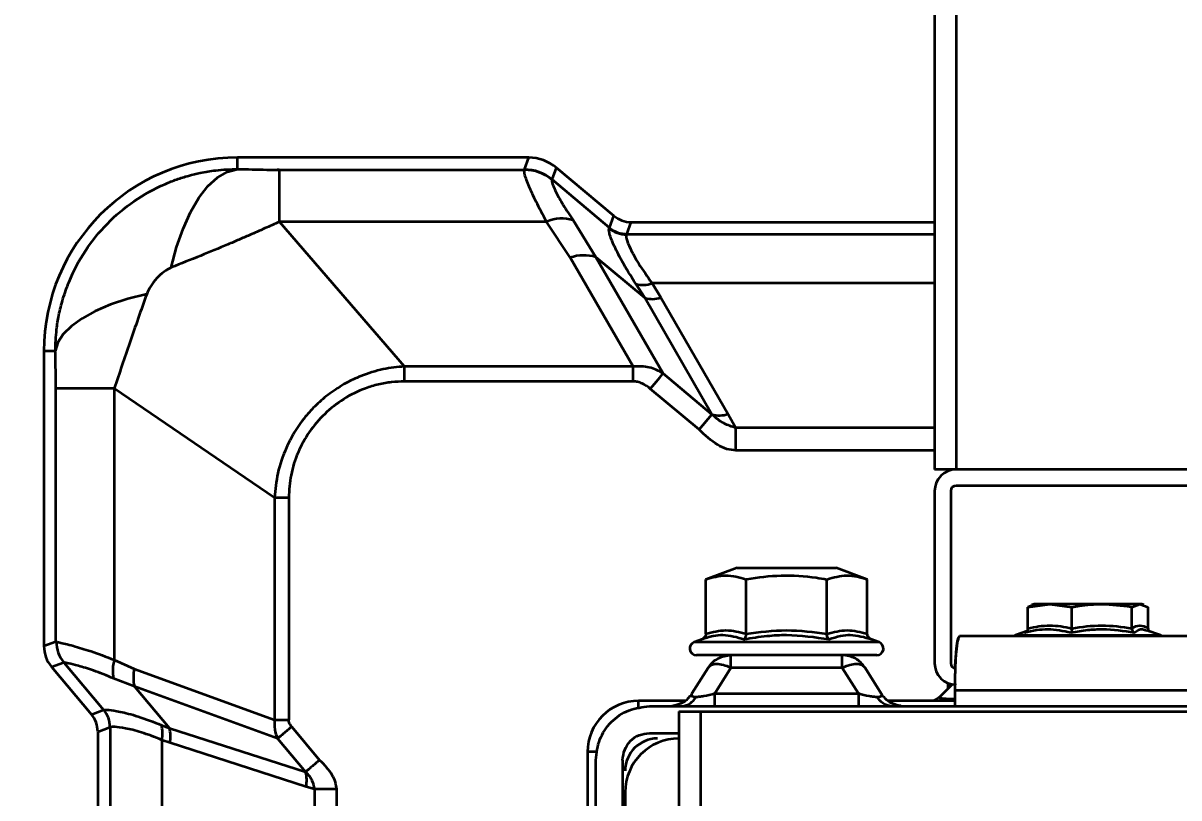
# Model space of a CAD drawing. Header units: millimetres. Extents: x 0 to 420, y 0 to 297.
# Drawn here: x 331.116 to 332.19, y 159.201 to 159.922 of the extents above; entities that cross this region are included whole.
import ezdxf

# ---------------------------------------------------------------- set-up
doc = ezdxf.new("R2010")
doc.units = ezdxf.units.MM
doc.layers.add('尺寸线层', color=150, linetype='Continuous')
doc.styles.add('SLDTEXTSTYLE2', font='TXT', dxfattribs={"width": 0.7})
doc.dimstyles.new('SLDDIMSTYLE0', dxfattribs={"dimtxt": 3.5, "dimasz": 3.302, "dimexe": 0, "dimexo": 0.0625, "dimgap": 0.875, "dimtad": 1, "dimdec": 1, "dimlfac": 100, "dimrnd": 1e-09, "dimzin": 12, "dimdsep": 46, "dimtxsty": 'SLDTEXTSTYLE2', "dimsah": 1, "dimcen": 0.09, "dimadec": 0, "dimazin": 3, "dimtfac": 1, "dimtdec": 3, "dimtofl": 0, "dimtmove": 0, "dimatfit": 3, "dimfxl": 0, "dimfrac": 2, "dimtolj": 1, "dimtzin": 12, "dimarcsym": 0})

# ---------------------------------------------------------------- blocks, each defined once
blk = doc.blocks.new('_D')
at = {"layer": '尺寸线层'}
for p, q in [((291.9431, 202.6412), (364.6876, 202.6412)), ((363.6876, 202.6412), (363.6876, 128.5802)), ((326.1167, 128.5802), (364.6876, 128.5802))]:
    blk.add_line(p, q, dxfattribs=at)
for points in [[(363.6876, 202.6412), (363.1796, 199.3392), (364.1956, 199.3392)], [(363.6876, 128.5802), (364.1956, 131.8822), (363.1796, 131.8822)]]:
    blk.add_solid(points, dxfattribs=at)
at = {"layer": '尺寸线层', "insert": (359.1758, 158.5376), "char_height": 3.5, "attachment_point": 1, "rotation": 90, "style": 'SLDTEXTSTYLE2'}
blk.add_mtext('7406.11', dxfattribs=at)
blk = doc.blocks.new('_D_1')
at = {"layer": '尺寸线层'}
for p, q in [((326.467, 174.1922), (355.2968, 174.1922)), ((354.2968, 174.1922), (354.2968, 152.1922)), ((325.3789, 152.1922), (355.2968, 152.1922))]:
    blk.add_line(p, q, dxfattribs=at)
for points in [[(354.2968, 174.1922), (353.7888, 170.8902), (354.8048, 170.8902)], [(354.2968, 152.1922), (354.8048, 155.4942), (353.7888, 155.4942)]]:
    blk.add_solid(points, dxfattribs=at)
at = {"layer": '尺寸线层', "insert": (349.785, 160.8345), "char_height": 3.5, "attachment_point": 1, "rotation": 90, "style": 'SLDTEXTSTYLE2'}
blk.add_mtext('2200', dxfattribs=at)

msp = doc.modelspace()

# ---------------------------------------------------------------- linework, layer by layer
at = {"color": 7, "linetype": 'Continuous', "lineweight": 35}
for p, q in [((331.9631, 174.1067), (331.9631, 159.5067)), ((331.9831, 174.1067), (331.9831, 159.5067)), ((331.3156, 159.786), (331.3156, 159.7967)), ((331.586, 159.7967), (331.3156, 159.7967)), ((331.3156, 159.786), (331.3156, 159.7967)), ((331.586, 159.7967), (331.3156, 159.7967)), ((331.582, 159.7855), (331.586, 159.7967)), ((331.582, 159.7855), (331.586, 159.7967)), ((331.3545, 159.7853), (331.5819, 159.7853)), ((331.3545, 159.7853), (331.5819, 159.7853)), ((331.582, 159.7855), (331.5819, 159.7853)), ((331.582, 159.7855), (331.5819, 159.7853)), ((331.6077, 159.7762), (331.6117, 159.7873)), ((331.6077, 159.7762), (331.6117, 159.7873)), ((331.6651, 159.7425), (331.6117, 159.7873)), ((331.6651, 159.7425), (331.6117, 159.7873)), ((331.6611, 159.7314), (331.6077, 159.7762)), ((331.6611, 159.7314), (331.6077, 159.7762)), ((331.6611, 159.7314), (331.6651, 159.7425)), ((331.6611, 159.7314), (331.6651, 159.7425)), ((331.4706, 159.6025), (331.3545, 159.737)), ((331.6027, 159.737), (331.3545, 159.737)), ((331.4706, 159.6025), (331.3545, 159.737)), ((331.6027, 159.737), (331.3545, 159.737)), ((331.6246, 159.7037), (331.6027, 159.737)), ((331.6246, 159.7037), (331.6027, 159.737)), ((331.6485, 159.7042), (331.6273, 159.7385)), ((331.6485, 159.7042), (331.6273, 159.7385)), ((331.6608, 159.731), (331.6611, 159.7314)), ((331.6608, 159.731), (331.6611, 159.7314)), ((331.6771, 159.7255), (331.6812, 159.7367)), ((331.6771, 159.7255), (331.6812, 159.7367)), ((331.6812, 159.7367), (331.9631, 159.7367)), ((331.6812, 159.7367), (331.9631, 159.7367)), ((331.6771, 159.7255), (331.6768, 159.7251)), ((331.6771, 159.7255), (331.6768, 159.7251)), ((331.9631, 159.7251), (331.6768, 159.7251)), ((331.9631, 159.7251), (331.6768, 159.7251)), ((331.6831, 159.6025), (331.6246, 159.7037)), ((331.6831, 159.6025), (331.6246, 159.7037)), ((331.7109, 159.596), (331.6485, 159.7042)), ((331.6938, 159.6662), (331.6485, 159.7042)), ((331.7109, 159.596), (331.6485, 159.7042)), ((331.6938, 159.6662), (331.6485, 159.7042)), ((331.6938, 159.6662), (331.6855, 159.6793)), ((331.6938, 159.6662), (331.6855, 159.6793)), ((331.7006, 159.6798), (331.7087, 159.6665)), ((331.7006, 159.6798), (331.7087, 159.6665)), ((331.9631, 159.6798), (331.7006, 159.6798)), ((331.9631, 159.6798), (331.7006, 159.6798)), ((331.7563, 159.558), (331.6938, 159.6662)), ((331.7563, 159.558), (331.6938, 159.6662)), ((331.7087, 159.6665), (331.7712, 159.5583)), ((331.7087, 159.6665), (331.7712, 159.5583)), ((331.1356, 159.6167), (331.1356, 159.3426)), ((331.1462, 159.6167), (331.1356, 159.6167)), ((331.1356, 159.6167), (331.1356, 159.3426)), ((331.1462, 159.6167), (331.1356, 159.6167)), ((331.4706, 159.5886), (331.4706, 159.6025)), ((331.6831, 159.6025), (331.4706, 159.6025)), ((331.4706, 159.5886), (331.4706, 159.6025)), ((331.6831, 159.6025), (331.4706, 159.6025)), ((331.6831, 159.5886), (331.6831, 159.6025)), ((331.6831, 159.5886), (331.6831, 159.6025)), ((331.6831, 159.5886), (331.4706, 159.5886)), ((331.6831, 159.5886), (331.4706, 159.5886)), ((331.7563, 159.558), (331.7109, 159.596)), ((331.7563, 159.558), (331.7109, 159.596)), ((331.201, 159.5821), (331.1467, 159.5821)), ((331.1467, 159.3466), (331.1467, 159.5821)), ((331.201, 159.5821), (331.1467, 159.5821)), ((331.1467, 159.3466), (331.1467, 159.5821)), ((331.3499, 159.4805), (331.201, 159.5821)), ((331.201, 159.5821), (331.201, 159.3297)), ((331.3499, 159.4805), (331.201, 159.5821)), ((331.201, 159.5821), (331.201, 159.3297)), ((331.7444, 159.5438), (331.699, 159.5818)), ((331.7444, 159.5438), (331.699, 159.5818)), ((331.7444, 159.5438), (331.7563, 159.558)), ((331.7444, 159.5438), (331.7563, 159.558)), ((331.7712, 159.5583), (331.7786, 159.5454)), ((331.7712, 159.5583), (331.7786, 159.5454)), ((331.7786, 159.5245), (331.7786, 159.5454)), ((331.7786, 159.5245), (331.7786, 159.5454)), ((331.9631, 159.5454), (331.7786, 159.5454)), ((331.9631, 159.5454), (331.7786, 159.5454)), ((331.9631, 159.5245), (331.7786, 159.5245)), ((331.9631, 159.5245), (331.7786, 159.5245)), ((331.9831, 159.5067), (331.9631, 159.5067)), ((331.9756, 159.5067), (331.9756, 159.5052)), ((331.9756, 159.5052), (331.9756, 159.5067)), ((331.9756, 159.5052), (331.9756, 159.5067)), ((331.9756, 159.5067), (331.9756, 159.5052)), ((332.2431, 159.5067), (331.9831, 159.5067)), ((332.2431, 159.5067), (331.9831, 159.5067)), ((332.2431, 159.4917), (331.9831, 159.4917)), ((331.9631, 159.4867), (331.9631, 159.3267)), ((331.9781, 159.4867), (331.9781, 159.3267)), ((331.3631, 159.4805), (331.3499, 159.4805)), ((331.3499, 159.4805), (331.3499, 159.2741)), ((331.3631, 159.4805), (331.3499, 159.4805)), ((331.3499, 159.4805), (331.3499, 159.2741)), ((331.3631, 159.4805), (331.3631, 159.2741)), ((331.3631, 159.4805), (331.3631, 159.2741)), ((331.7796, 159.4152), (331.7505, 159.4046)), ((331.7796, 159.4152), (331.8716, 159.4152)), ((331.9006, 159.4046), (331.8716, 159.4152)), ((331.7505, 159.3539), (331.7505, 159.4046)), ((331.7881, 159.3539), (331.7881, 159.4046)), ((331.8631, 159.3539), (331.8631, 159.4046)), ((331.9006, 159.3539), (331.9006, 159.4046)), ((332.0498, 159.3789), (332.0702, 159.3817)), ((332.0538, 159.3804), (332.0498, 159.3789)), ((332.0498, 159.3591), (332.0498, 159.3789)), ((332.0556, 159.3817), (332.0536, 159.381)), ((332.0702, 159.3817), (332.0556, 159.3817)), ((332.0702, 159.3817), (332.0906, 159.3789)), ((332.1185, 159.3817), (332.0702, 159.3817)), ((332.0906, 159.3591), (332.0906, 159.3789)), ((332.1539, 159.3817), (332.1185, 159.3817)), ((332.1464, 159.3789), (332.1539, 159.3817)), ((332.1464, 159.3591), (332.1464, 159.3789)), ((332.1539, 159.3817), (332.1614, 159.3789)), ((332.1556, 159.3817), (332.1539, 159.3817)), ((332.1576, 159.381), (332.1556, 159.3817)), ((332.1614, 159.3591), (332.1614, 159.3789)), ((332.0488, 159.3565), (332.0383, 159.3527)), ((332.0383, 159.3527), (332.1729, 159.3527)), ((332.1729, 159.3527), (332.1604, 159.3572)), ((331.1467, 159.3466), (331.1356, 159.3426)), ((331.1467, 159.3466), (331.1356, 159.3426)), ((331.1467, 159.3466), (331.1471, 159.3466)), ((331.1467, 159.3466), (331.1471, 159.3466)), ((331.7465, 159.3487), (331.7397, 159.3462)), ((331.9115, 159.3462), (331.7397, 159.3462)), ((331.9115, 159.3462), (331.9047, 159.3487)), ((332.2402, 159.3517), (331.9864, 159.3517)), ((331.7739, 159.3342), (331.7418, 159.3342)), ((331.7739, 159.3224), (331.7739, 159.3342)), ((331.8773, 159.3342), (331.7739, 159.3342)), ((331.8773, 159.3224), (331.8773, 159.3342)), ((331.9094, 159.3342), (331.878, 159.3342)), ((331.1426, 159.3233), (331.1537, 159.3274)), ((331.1426, 159.3233), (331.1537, 159.3274)), ((331.1426, 159.3233), (331.1797, 159.2791)), ((331.1426, 159.3233), (331.1797, 159.2791)), ((331.1541, 159.3274), (331.1911, 159.2832)), ((331.1541, 159.3274), (331.1911, 159.2832)), ((331.201, 159.3297), (331.2196, 159.3215)), ((331.201, 159.3297), (331.2196, 159.3215)), ((331.2196, 159.3215), (331.3499, 159.2741)), ((331.2196, 159.3215), (331.3499, 159.2741)), ((331.7377, 159.2984), (331.7527, 159.3224)), ((331.7589, 159.2984), (331.7739, 159.3224)), ((331.8773, 159.3224), (331.7739, 159.3224)), ((331.8923, 159.2984), (331.8773, 159.3224)), ((331.9135, 159.2984), (331.8985, 159.3224)), ((331.2197, 159.305), (331.2002, 159.3124)), ((331.2197, 159.305), (331.2002, 159.3124)), ((331.3527, 159.2566), (331.2197, 159.305)), ((331.2197, 159.305), (331.2522, 159.2663)), ((331.3527, 159.2566), (331.2197, 159.305)), ((331.2197, 159.305), (331.2522, 159.2663)), ((331.7377, 159.2979), (331.7377, 159.2984)), ((331.7589, 159.2984), (331.8923, 159.2984)), ((331.9795, 159.307), (331.9679, 159.2953)), ((331.9756, 159.3081), (331.9756, 159.3031)), ((331.9756, 159.3031), (331.9756, 159.3081)), ((331.9756, 159.3031), (331.9756, 159.3081)), ((331.9756, 159.3081), (331.9756, 159.3031)), ((331.9818, 159.3017), (331.9818, 159.2867)), ((331.9818, 159.3017), (332.2448, 159.3017)), ((331.7311, 159.2917), (331.6881, 159.2917)), ((331.6881, 159.2847), (331.6881, 159.2917)), ((331.7256, 159.2882), (331.7194, 159.2869)), ((331.7273, 159.2892), (331.7225, 159.2874)), ((331.7373, 159.2977), (331.7359, 159.2959)), ((331.9818, 159.2917), (331.9201, 159.2917)), ((331.9287, 159.2874), (331.9239, 159.2892)), ((331.9318, 159.2869), (331.9256, 159.2882)), ((331.1797, 159.2791), (331.1911, 159.2832)), ((331.1797, 159.2791), (331.1911, 159.2832)), ((331.6983, 159.2867), (332.2683, 159.2867)), ((331.7256, 159.2817), (331.7256, 159.1817)), ((331.7256, 159.2817), (331.7456, 159.2817)), ((331.7456, 159.2817), (332.2056, 159.2817)), ((331.7456, 159.2817), (331.7456, 159.1817)), ((331.9277, 159.2873), (331.9347, 159.2867)), ((331.9318, 159.2871), (331.9295, 159.2874)), ((331.1856, 159.263), (331.197, 159.2672)), ((331.1856, 159.263), (331.197, 159.2672)), ((331.1971, 159.2672), (331.197, 159.2672)), ((331.1971, 159.2672), (331.197, 159.2672)), ((331.1971, 159.2672), (331.1971, 158.8462)), ((331.1971, 159.2672), (331.1971, 158.8462)), ((331.2449, 159.2692), (331.2522, 159.2663)), ((331.2449, 159.2692), (331.2522, 159.2663)), ((331.2522, 159.2663), (331.3787, 159.2257)), ((331.2522, 159.2663), (331.3787, 159.2257)), ((331.3499, 159.2741), (331.3631, 159.2741)), ((331.3499, 159.2741), (331.3631, 159.2741)), ((331.3658, 159.2676), (331.3918, 159.2367)), ((331.3658, 159.2676), (331.3918, 159.2367)), ((331.1856, 159.263), (331.1856, 158.8504)), ((331.1856, 159.263), (331.1856, 158.8504)), ((331.3527, 159.2566), (331.3787, 159.2257)), ((331.3527, 159.2566), (331.3787, 159.2257)), ((331.6983, 159.2617), (331.7256, 159.2617)), ((331.2452, 159.2553), (331.2452, 158.8581)), ((331.2528, 159.2526), (331.2452, 159.2553)), ((331.2452, 159.2553), (331.2452, 158.8581)), ((331.2528, 159.2526), (331.2452, 159.2553)), ((331.3793, 159.2119), (331.2528, 159.2526)), ((331.3793, 159.2119), (331.2528, 159.2526)), ((331.6406, 159.2442), (331.6406, 159.1881)), ((331.6498, 159.2442), (331.6406, 159.2442)), ((331.6483, 158.8767), (331.6483, 159.2367)), ((331.6733, 159.2367), (331.6733, 158.8767)), ((331.387, 159.2095), (331.3793, 159.2119)), ((331.387, 159.2095), (331.3793, 159.2119)), ((331.4073, 159.2095), (331.387, 159.2095)), ((331.387, 159.2095), (331.387, 158.9039)), ((331.4073, 159.2095), (331.387, 159.2095)), ((331.387, 159.2095), (331.387, 158.9039)), ((331.4073, 159.2095), (331.4073, 158.9039)), ((331.4073, 159.2095), (331.4073, 158.9039)), ((331.6756, 159.2067), (331.6756, 158.9067))]:
    msp.add_line(p, q, dxfattribs=at)
at = {"color": 7, "linetype": 'Continuous', "lineweight": 35, "flags": 128}
for points in [[(331.2539, 159.6944), (331.2589, 159.7133), (331.2649, 159.7306), (331.2719, 159.746), (331.2796, 159.7592), (331.288, 159.77), (331.2969, 159.7782), (331.3062, 159.7835), (331.3156, 159.786)], [(331.2539, 159.6944), (331.2589, 159.7133), (331.2649, 159.7306), (331.2719, 159.746), (331.2796, 159.7592), (331.288, 159.77), (331.2969, 159.7782), (331.3062, 159.7835), (331.3156, 159.786)], [(331.2311, 159.6698), (331.2135, 159.6653), (331.1974, 159.66), (331.1832, 159.6539), (331.171, 159.6472), (331.1611, 159.6401), (331.1535, 159.6325), (331.1486, 159.6247), (331.1462, 159.6167)], [(331.2311, 159.6698), (331.2135, 159.6653), (331.1974, 159.66), (331.1832, 159.6539), (331.171, 159.6472), (331.1611, 159.6401), (331.1535, 159.6325), (331.1486, 159.6247), (331.1462, 159.6167)], [(331.699, 159.5818), (331.7009, 159.5841), (331.7028, 159.5863), (331.7046, 159.5884), (331.7062, 159.5904), (331.7077, 159.5922), (331.709, 159.5937), (331.7101, 159.595), (331.7109, 159.596)], [(331.699, 159.5818), (331.7009, 159.5841), (331.7028, 159.5863), (331.7046, 159.5884), (331.7062, 159.5904), (331.7077, 159.5922), (331.709, 159.5937), (331.7101, 159.595), (331.7109, 159.596)], [(332.0383, 159.3527), (332.0366, 159.3517), (332.0366, 159.3517)], [(332.1746, 159.3517), (332.1746, 159.3517), (332.1729, 159.3527)]]:
    msp.add_lwpolyline(points, dxfattribs=at)
at = {"color": 7, "linetype": 'Continuous', "lineweight": 35}
for centre, radius, start, end in [((331.3156, 159.6167), 0.18, 90, 180), ((331.3156, 159.6167), 0.18, 90, 180), ((331.5818, 159.7452), 0.0401, 50.0076, 89.8731), ((331.5818, 159.7452), 0.0401, 50.0076, 89.8731), ((331.5819, 159.7455), 0.0401, 50.0586, 89.9414), ((331.5819, 159.7455), 0.0401, 50.0586, 89.9414), ((331.617, 159.7046), 0.0354, 73.0377, 113.8627), ((331.617, 159.7046), 0.0354, 73.0377, 113.8627), ((331.6769, 159.7501), 0.025, 229.9679, 269.8339), ((331.6769, 159.7501), 0.025, 229.9679, 269.8339), ((331.6771, 159.7506), 0.025, 230.0586, 269.9414), ((331.6771, 159.7506), 0.025, 230.0586, 269.9414), ((331.6374, 159.6657), 0.0401, 73.9657, 108.5164), ((331.6374, 159.6657), 0.0401, 73.9657, 108.5164), ((331.6923, 159.7023), 0.024, 253.7993, 290.3661), ((331.6923, 159.7023), 0.024, 253.7993, 290.3661), ((331.7007, 159.6903), 0.0251, 253.9657, 288.5164), ((331.7007, 159.6903), 0.0251, 253.9657, 288.5164), ((331.7632, 159.5821), 0.0251, 253.9657, 288.5164), ((331.7632, 159.5821), 0.0251, 253.9657, 288.5164), ((331.9831, 159.4867), 0.02, 90, 180), ((331.9831, 159.4867), 0.005, 90, 180), ((331.1771, 159.3466), 0.03, 179.859, 219.7499), ((331.1771, 159.3466), 0.03, 179.859, 219.7499), ((331.7418, 159.3404), 0.00619, 110, 270), ((331.9094, 159.3404), 0.00619, 270, 70), ((331.2325, 159.3196), 0.033, 162.1572, 192.5019), ((331.2325, 159.3196), 0.033, 162.1572, 192.5019), ((331.255, 159.3136), 0.0363, 167.3368, 193.5701), ((331.255, 159.3136), 0.0363, 167.3368, 193.5701), ((331.9831, 159.3267), 0.02, 180, 270), ((331.9831, 159.3267), 0.005, 180, 270), ((331.6881, 159.2442), 0.0475, 90, 180), ((331.172, 159.2672), 0.025, 0.0933, 39.9643), ((331.172, 159.2672), 0.025, 0.0933, 39.9643), ((331.2167, 159.2617), 0.0292, 347.3355, 15.0062), ((331.2167, 159.2617), 0.0292, 347.3355, 15.0062), ((331.2231, 159.2583), 0.0302, 349.2034, 15.5503), ((331.2231, 159.2583), 0.0302, 349.2034, 15.5503), ((331.7056, 159.2267), 0.03, 90, 180), ((331.7256, 159.2067), 0.05, 90, 180), ((331.7056, 159.2267), 0.03, 90, 180), ((331.3496, 159.2176), 0.0302, 349.2033, 15.5504), ((331.3496, 159.2176), 0.0302, 349.2033, 15.5504)]:
    msp.add_arc(centre, radius, start, end, dxfattribs=at)
for centre, major_axis, start_param, end_param in [((331.586, 159.7566), (0.0137, 0.0376), 5.934618, 6.631752), ((331.586, 159.7566), (0.0137, 0.0376), 5.934618, 6.631752), ((331.6812, 159.7617), (0.0086, 0.0235), 2.793026, 3.49016), ((331.6812, 159.7617), (0.0086, 0.0235), 2.793026, 3.49016), ((331.1656, 159.3426), (0.0282, 0.0103), 2.793026, 3.49016), ((331.1656, 159.3426), (0.0282, 0.0103), 2.793026, 3.49016), ((331.1606, 159.263), (0.0235, 0.0086), 5.934618, 6.631752), ((331.1606, 159.263), (0.0235, 0.0086), 5.934618, 6.631752)]:
    msp.add_ellipse(centre, major_axis=major_axis, ratio=0.998448, start_param=start_param, end_param=end_param, dxfattribs=at)
for points, knots in [([(331.1462, 159.6167), (331.1465, 159.6235), (331.1468, 159.6347), (331.1495, 159.6509), (331.1532, 159.6657), (331.1604, 159.6863), (331.1733, 159.7106), (331.1939, 159.736), (331.2189, 159.7571), (331.2415, 159.7696), (331.2589, 159.7765), (331.2699, 159.7799), (331.2819, 159.7828), (331.2971, 159.7854), (331.3088, 159.7858), (331.3156, 159.786)], [0, 0, 0, 0, 0.076443, 0.126237, 0.185346, 0.248673, 0.371897, 0.493418, 0.615548, 0.739261, 0.783292, 0.826338, 0.868398, 0.923222, 1, 1, 1, 1]), ([(331.1462, 159.6167), (331.1465, 159.6235), (331.1468, 159.6347), (331.1495, 159.6509), (331.1532, 159.6657), (331.1604, 159.6863), (331.1733, 159.7106), (331.1939, 159.736), (331.2189, 159.7571), (331.2415, 159.7696), (331.2589, 159.7765), (331.2699, 159.7799), (331.2819, 159.7828), (331.2971, 159.7854), (331.3088, 159.7858), (331.3156, 159.786)], [0, 0, 0, 0, 0.076443, 0.126237, 0.185346, 0.248673, 0.371897, 0.493418, 0.615548, 0.739261, 0.783292, 0.826338, 0.868398, 0.923222, 1, 1, 1, 1]), ([(331.3156, 159.786), (331.3245, 159.7858), (331.3357, 159.7855), (331.3485, 159.7853), (331.3524, 159.7853), (331.3539, 159.7853), (331.3545, 159.7853)], [0, 0, 0, 0, 0.712288, 0.891315, 0.960245, 1, 1, 1, 1]), ([(331.3156, 159.786), (331.3245, 159.7858), (331.3357, 159.7855), (331.3485, 159.7853), (331.3524, 159.7853), (331.3539, 159.7853), (331.3545, 159.7853)], [0, 0, 0, 0, 0.712288, 0.891315, 0.960245, 1, 1, 1, 1]), ([(331.3545, 159.7851), (331.3544, 159.7851), (331.3542, 159.7852), (331.3535, 159.7852), (331.3528, 159.7853), (331.3523, 159.7853)], [0, 0, 0, 0, 0.207126, 0.438229, 1, 1, 1, 1]), ([(331.3545, 159.7851), (331.3544, 159.7851), (331.3542, 159.7852), (331.3535, 159.7852), (331.3528, 159.7853), (331.3523, 159.7853)], [0, 0, 0, 0, 0.207126, 0.438229, 1, 1, 1, 1]), ([(331.3545, 159.737), (331.3545, 159.7437), (331.3545, 159.7573), (331.3545, 159.772), (331.3545, 159.7822), (331.3545, 159.7843), (331.3545, 159.7853)], [0, 0, 0, 0, 0.247804, 0.5, 0.752196, 1, 1, 1, 1]), ([(331.3545, 159.737), (331.3545, 159.7437), (331.3545, 159.7573), (331.3545, 159.772), (331.3545, 159.7822), (331.3545, 159.7843), (331.3545, 159.7853)], [0, 0, 0, 0, 0.247804, 0.5, 0.752196, 1, 1, 1, 1]), ([(331.6027, 159.737), (331.5993, 159.7434), (331.5925, 159.756), (331.5859, 159.7708), (331.5818, 159.7818), (331.5819, 159.7841), (331.5819, 159.7853)], [0, 0, 0, 0, 0.245129, 0.480308, 0.739086, 1, 1, 1, 1]), ([(331.6027, 159.737), (331.5993, 159.7434), (331.5925, 159.756), (331.5859, 159.7708), (331.5818, 159.7818), (331.5819, 159.7841), (331.5819, 159.7853)], [0, 0, 0, 0, 0.245129, 0.480308, 0.739086, 1, 1, 1, 1]), ([(331.6075, 159.7759), (331.6075, 159.775), (331.6074, 159.7731), (331.6112, 159.7645), (331.6175, 159.7531), (331.624, 159.7434), (331.6273, 159.7385)], [0, 0, 0, 0, 0.267138, 0.52122, 0.755952, 1, 1, 1, 1]), ([(331.6075, 159.7759), (331.6075, 159.775), (331.6074, 159.7731), (331.6112, 159.7645), (331.6175, 159.7531), (331.624, 159.7434), (331.6273, 159.7385)], [0, 0, 0, 0, 0.267138, 0.52122, 0.755952, 1, 1, 1, 1]), ([(331.3545, 159.737), (331.35, 159.735), (331.3409, 159.7309), (331.3282, 159.7253), (331.3167, 159.7203), (331.3016, 159.7138), (331.2804, 159.7051), (331.263, 159.6981), (331.2539, 159.6944)], [0, 0, 0, 0, 0.140816, 0.284488, 0.382285, 0.482496, 0.729213, 1, 1, 1, 1]), ([(331.3545, 159.737), (331.35, 159.735), (331.3409, 159.7309), (331.3282, 159.7253), (331.3167, 159.7203), (331.3016, 159.7138), (331.2804, 159.7051), (331.263, 159.6981), (331.2539, 159.6944)], [0, 0, 0, 0, 0.140816, 0.284488, 0.382285, 0.482496, 0.729213, 1, 1, 1, 1]), ([(331.6855, 159.6793), (331.681, 159.6865), (331.6722, 159.7005), (331.6643, 159.7167), (331.6602, 159.7277), (331.6606, 159.7299), (331.6608, 159.731)], [0, 0, 0, 0, 0.264309, 0.514931, 0.766931, 1, 1, 1, 1]), ([(331.6855, 159.6793), (331.681, 159.6865), (331.6722, 159.7005), (331.6643, 159.7167), (331.6602, 159.7277), (331.6606, 159.7299), (331.6608, 159.731)], [0, 0, 0, 0, 0.264309, 0.514931, 0.766931, 1, 1, 1, 1]), ([(331.6768, 159.7251), (331.6766, 159.7241), (331.6761, 159.7221), (331.68, 159.7125), (331.6876, 159.6983), (331.6962, 159.6861), (331.7006, 159.6798)], [0, 0, 0, 0, 0.2402102, 0.4858048, 0.7367124, 1, 1, 1, 1]), ([(331.6768, 159.7251), (331.6766, 159.7241), (331.6761, 159.7221), (331.68, 159.7125), (331.6876, 159.6983), (331.6962, 159.6861), (331.7006, 159.6798)], [0, 0, 0, 0, 0.24021, 0.485805, 0.736712, 1, 1, 1, 1]), ([(331.2539, 159.6944), (331.2516, 159.6932), (331.2467, 159.6906), (331.2403, 159.6846), (331.2346, 159.6776), (331.2323, 159.6723), (331.2311, 159.6698)], [0, 0, 0, 0, 0.228464, 0.490672, 0.757738, 1, 1, 1, 1]), ([(331.2539, 159.6944), (331.2516, 159.6932), (331.2467, 159.6906), (331.2403, 159.6846), (331.2346, 159.6776), (331.2323, 159.6723), (331.2311, 159.6698)], [0, 0, 0, 0, 0.2284645, 0.4906723, 0.7577382, 1, 1, 1, 1]), ([(331.2311, 159.6698), (331.2258, 159.6548), (331.2155, 159.6255), (331.2057, 159.5963), (331.201, 159.5821)], [0, 0, 0, 0, 0.513929, 1, 1, 1, 1]), ([(331.2311, 159.6698), (331.2258, 159.6548), (331.2155, 159.6255), (331.2057, 159.5963), (331.201, 159.5821)], [0, 0, 0, 0, 0.513929, 1, 1, 1, 1]), ([(331.1467, 159.5821), (331.1467, 159.5848), (331.1467, 159.5915), (331.1465, 159.6031), (331.1463, 159.6118), (331.1462, 159.6167)], [0, 0, 0, 0, 0.226599, 0.561025, 1, 1, 1, 1]), ([(331.1467, 159.5821), (331.1467, 159.5848), (331.1467, 159.5915), (331.1465, 159.6031), (331.1463, 159.6118), (331.1462, 159.6167)], [0, 0, 0, 0, 0.226599, 0.561025, 1, 1, 1, 1]), ([(331.4706, 159.6025), (331.464, 159.6019), (331.4501, 159.6005), (331.4319, 159.5947), (331.4153, 159.587), (331.4013, 159.5779), (331.3887, 159.5672), (331.3775, 159.5551), (331.3682, 159.5418), (331.3592, 159.5244), (331.3522, 159.5041), (331.3507, 159.4882), (331.3499, 159.4805)], [0, 0, 0, 0, 0.105818, 0.221247, 0.303726, 0.397637, 0.486458, 0.56599, 0.660847, 0.744444, 0.877991, 1, 1, 1, 1]), ([(331.4706, 159.6025), (331.464, 159.6019), (331.4501, 159.6005), (331.4319, 159.5947), (331.4153, 159.587), (331.4013, 159.5779), (331.3887, 159.5672), (331.3775, 159.5551), (331.3682, 159.5418), (331.3592, 159.5244), (331.3522, 159.5041), (331.3507, 159.4882), (331.3499, 159.4805)], [0, 0, 0, 0, 0.105818, 0.221247, 0.303726, 0.397637, 0.486458, 0.56599, 0.660847, 0.744444, 0.877991, 1, 1, 1, 1]), ([(331.7109, 159.596), (331.7067, 159.5983), (331.6982, 159.6029), (331.6882, 159.6026), (331.6831, 159.6025)], [0, 0, 0, 0, 0.492397, 1, 1, 1, 1]), ([(331.7109, 159.596), (331.7067, 159.5983), (331.6982, 159.6029), (331.6882, 159.6026), (331.6831, 159.6025)], [0, 0, 0, 0, 0.492397, 1, 1, 1, 1]), ([(331.4706, 159.5886), (331.4666, 159.5884), (331.4585, 159.5882), (331.4463, 159.586), (331.4312, 159.5814), (331.4137, 159.5729), (331.3961, 159.5589), (331.3816, 159.542), (331.3711, 159.5227), (331.3644, 159.502), (331.3635, 159.4876), (331.3631, 159.4805)], [0, 0, 0, 0, 0.070722, 0.143758, 0.21913, 0.352151, 0.485358, 0.616819, 0.745052, 0.874872, 1, 1, 1, 1]), ([(331.4706, 159.5886), (331.4666, 159.5884), (331.4585, 159.5882), (331.4463, 159.586), (331.4312, 159.5814), (331.4137, 159.5729), (331.3961, 159.5589), (331.3816, 159.542), (331.3711, 159.5227), (331.3644, 159.502), (331.3635, 159.4876), (331.3631, 159.4805)], [0, 0, 0, 0, 0.070722, 0.143758, 0.21913, 0.352151, 0.485358, 0.616819, 0.745052, 0.874872, 1, 1, 1, 1]), ([(331.699, 159.5818), (331.6966, 159.5836), (331.6929, 159.5863), (331.6873, 159.5883), (331.6844, 159.5885), (331.6831, 159.5886)], [0, 0, 0, 0, 0.51551, 0.767405, 1, 1, 1, 1]), ([(331.699, 159.5818), (331.6966, 159.5836), (331.6929, 159.5863), (331.6873, 159.5883), (331.6844, 159.5885), (331.6831, 159.5886)], [0, 0, 0, 0, 0.51551, 0.767405, 1, 1, 1, 1]), ([(331.7786, 159.5454), (331.7747, 159.5466), (331.7664, 159.5492), (331.7598, 159.5549), (331.7563, 159.558)], [0, 0, 0, 0, 0.462726, 1, 1, 1, 1]), ([(331.7786, 159.5454), (331.7747, 159.5466), (331.7664, 159.5492), (331.7598, 159.5549), (331.7563, 159.558)], [0, 0, 0, 0, 0.462726, 1, 1, 1, 1]), ([(331.7786, 159.5245), (331.7757, 159.5248), (331.7698, 159.5253), (331.7575, 159.5313), (331.7498, 159.5386), (331.7444, 159.5438)], [0, 0, 0, 0, 0.211639, 0.442849, 1, 1, 1, 1]), ([(331.7786, 159.5245), (331.7757, 159.5248), (331.7698, 159.5253), (331.7575, 159.5313), (331.7498, 159.5386), (331.7444, 159.5438)], [0, 0, 0, 0, 0.211639, 0.442849, 1, 1, 1, 1]), ([(331.7505, 159.4046), (331.7567, 159.4064), (331.7692, 159.4101), (331.7817, 159.4065), (331.7881, 159.4046)], [0, 0, 0, 0, 0.491212, 1, 1, 1, 1]), ([(331.7881, 159.4046), (331.7883, 159.4047), (331.799, 159.4066), (331.8207, 159.4092), (331.8458, 159.4076), (331.8598, 159.4052), (331.8631, 159.4046)], [0, 0, 0, 0, 0.009604, 0.432631, 0.866873, 1, 1, 1, 1]), ([(331.8631, 159.4046), (331.8693, 159.4064), (331.8818, 159.4101), (331.8943, 159.4065), (331.9006, 159.4046)], [0, 0, 0, 0, 0.4912125, 1, 1, 1, 1]), ([(332.0906, 159.3789), (332.0929, 159.3793), (332.1021, 159.381), (332.1115, 159.3814), (332.1185, 159.3817)], [0, 0, 0, 0, 0.253067, 1, 1, 1, 1]), ([(332.1185, 159.3817), (332.1276, 159.3812), (332.1369, 159.3806), (332.1461, 159.3789), (332.1464, 159.3789)], [0, 0, 0, 0, 0.9730048, 1, 1, 1, 1]), ([(331.7505, 159.3539), (331.7505, 159.3533), (331.7503, 159.3522), (331.7495, 159.3507), (331.7482, 159.3495), (331.7471, 159.3489), (331.7465, 159.3487), (331.7465, 159.3487)], [0, 0, 0, 0, 0.23614, 0.471311, 0.732321, 0.993287, 1, 1, 1, 1]), ([(331.786, 159.3487), (331.7795, 159.3506), (331.7701, 159.3534), (331.7567, 159.352), (331.7501, 159.3498), (331.7465, 159.3487)], [0, 0, 0, 0, 0.499729, 0.72853, 1, 1, 1, 1]), ([(331.786, 159.3487), (331.786, 159.3487), (331.7863, 159.3489), (331.7869, 159.3495), (331.7875, 159.3507), (331.788, 159.3522), (331.788, 159.3533), (331.7881, 159.3539)], [0, 0, 0, 0, 0.006713, 0.267679, 0.528689, 0.76386, 1, 1, 1, 1]), ([(331.8651, 159.3487), (331.852, 159.3506), (331.8328, 159.3534), (331.8062, 159.352), (331.7931, 159.3498), (331.786, 159.3487)], [0, 0, 0, 0, 0.500435, 0.728855, 1, 1, 1, 1]), ([(331.7881, 159.3539), (331.8005, 159.3556), (331.8256, 159.359), (331.8506, 159.3556), (331.8631, 159.3539)], [0, 0, 0, 0, 0.499238, 1, 1, 1, 1]), ([(331.8651, 159.3487), (331.8651, 159.3487), (331.8648, 159.3489), (331.8643, 159.3495), (331.8636, 159.3507), (331.8632, 159.3522), (331.8631, 159.3533), (331.8631, 159.3539)], [0, 0, 0, 0, 0.006713, 0.267679, 0.528689, 0.76386, 1, 1, 1, 1]), ([(331.9047, 159.3487), (331.898, 159.3506), (331.8883, 159.3534), (331.8751, 159.352), (331.8686, 159.3498), (331.8651, 159.3487)], [0, 0, 0, 0, 0.499729, 0.72853, 1, 1, 1, 1]), ([(331.9047, 159.3487), (331.9047, 159.3487), (331.9041, 159.3489), (331.903, 159.3495), (331.9017, 159.3507), (331.9008, 159.3522), (331.9007, 159.3533), (331.9006, 159.3539)], [0, 0, 0, 0, 0.006713, 0.267679, 0.528689, 0.76386, 1, 1, 1, 1]), ([(332.0467, 159.355), (332.0467, 159.355), (332.0471, 159.3552), (332.048, 159.3556), (332.049, 159.3566), (332.0497, 159.3578), (332.0498, 159.3587), (332.0498, 159.3591)], [0, 0, 0, 0, 0.0075035, 0.2677784, 0.5287495, 0.7638903, 1, 1, 1, 1]), ([(332.0897, 159.355), (332.0826, 159.3564), (332.0722, 159.3586), (332.0576, 159.3575), (332.0504, 159.3558), (332.0467, 159.355)], [0, 0, 0, 0, 0.499729, 0.737053, 1, 1, 1, 1]), ([(332.0906, 159.3591), (332.0906, 159.3587), (332.0905, 159.3578), (332.0904, 159.3566), (332.0901, 159.3556), (332.0899, 159.3552), (332.0897, 159.355), (332.0897, 159.355)], [0, 0, 0, 0, 0.23611, 0.471251, 0.732222, 0.992497, 1, 1, 1, 1]), ([(332.1487, 159.355), (332.1389, 159.3564), (332.1244, 159.3586), (332.1046, 159.3575), (332.0949, 159.3558), (332.0897, 159.355)], [0, 0, 0, 0, 0.499032, 0.736748, 1, 1, 1, 1]), ([(332.0906, 159.3591), (332.0999, 159.3605), (332.1185, 159.3631), (332.1371, 159.3605), (332.1464, 159.3591)], [0, 0, 0, 0, 0.500756, 1, 1, 1, 1]), ([(332.1464, 159.3591), (332.1464, 159.3587), (332.1465, 159.3578), (332.147, 159.3566), (332.1477, 159.3556), (332.1483, 159.3552), (332.1487, 159.355), (332.1487, 159.355)], [0, 0, 0, 0, 0.23611, 0.471251, 0.732222, 0.992497, 1, 1, 1, 1]), ([(332.1602, 159.3566), (332.1589, 159.3572), (332.1564, 159.3585), (332.1525, 159.3574), (332.15, 159.3558), (332.1487, 159.355)], [0, 0, 0, 0, 0.317237, 0.641134, 1, 1, 1, 1]), ([(332.1614, 159.3591), (332.1614, 159.3587), (332.1615, 159.3578), (332.162, 159.3569), (332.1623, 159.3566), (332.1624, 159.3565)], [0, 0, 0, 0, 0.451174, 0.900497, 1, 1, 1, 1]), ([(331.1471, 159.3466), (331.148, 159.3465), (331.1497, 159.3461), (331.1552, 159.3448), (331.1623, 159.343), (331.1704, 159.3406), (331.1824, 159.337), (331.1935, 159.3326), (331.201, 159.3297)], [0, 0, 0, 0, 0.166395, 0.326802, 0.479925, 0.610174, 0.735331, 1, 1, 1, 1]), ([(331.1471, 159.3466), (331.148, 159.3465), (331.1497, 159.3461), (331.1552, 159.3448), (331.1623, 159.343), (331.1704, 159.3406), (331.1824, 159.337), (331.1935, 159.3326), (331.201, 159.3297)], [0, 0, 0, 0, 0.1663954, 0.3268016, 0.4799251, 0.6101743, 0.735331, 1, 1, 1, 1]), ([(331.9864, 159.3517), (331.986, 159.3514), (331.9854, 159.3509), (331.9842, 159.3465), (331.9833, 159.3393), (331.9825, 159.3294), (331.982, 159.3178), (331.9819, 159.3081), (331.9818, 159.3017)], [0, 0, 0, 0, 0.157309, 0.270586, 0.50035, 0.630794, 0.757716, 1, 1, 1, 1]), ([(331.9822, 159.3219), (331.9823, 159.3243), (331.9826, 159.3299), (331.9833, 159.3393), (331.9842, 159.3465), (331.9854, 159.3509), (331.986, 159.3514), (331.9864, 159.3517)], [0, 0, 0, 0, 0.142804, 0.32007, 0.632298, 0.78622, 1, 1, 1, 1]), ([(331.2002, 159.3124), (331.197, 159.3139), (331.1904, 159.3167), (331.1817, 159.3199), (331.174, 159.3224), (331.1657, 159.3247), (331.1577, 159.3267), (331.1553, 159.3271), (331.1541, 159.3274)], [0, 0, 0, 0, 0.1289949, 0.2604651, 0.3866644, 0.5150401, 0.7527723, 1, 1, 1, 1]), ([(331.2002, 159.3124), (331.197, 159.3139), (331.1904, 159.3167), (331.1817, 159.3199), (331.174, 159.3224), (331.1657, 159.3247), (331.1577, 159.3267), (331.1553, 159.3271), (331.1541, 159.3274)], [0, 0, 0, 0, 0.128995, 0.260465, 0.386664, 0.51504, 0.752772, 1, 1, 1, 1]), ([(331.7589, 159.2984), (331.7555, 159.2975), (331.7507, 159.2962), (331.7447, 159.2953), (331.7425, 159.2952), (331.7415, 159.2951)], [0, 0, 0, 0, 0.551614, 0.784825, 1, 1, 1, 1]), ([(331.9097, 159.2951), (331.9087, 159.2952), (331.9065, 159.2953), (331.9005, 159.2962), (331.8957, 159.2975), (331.8923, 159.2984)], [0, 0, 0, 0, 0.215184, 0.448387, 1, 1, 1, 1]), ([(331.9135, 159.2984), (331.9139, 159.2975), (331.9144, 159.2962), (331.9124, 159.2953), (331.9106, 159.2952), (331.9097, 159.2951)], [0, 0, 0, 0, 0.5516135, 0.7848249, 1, 1, 1, 1]), ([(331.928, 159.2877), (331.9262, 159.2883), (331.9223, 159.2896), (331.9173, 159.2933), (331.9148, 159.2967), (331.9135, 159.2984)], [0, 0, 0, 0, 0.315477, 0.657739, 1, 1, 1, 1]), ([(331.7357, 159.2961), (331.7351, 159.2952), (331.7331, 159.2927), (331.7301, 159.2904), (331.7277, 159.2895), (331.7273, 159.2893)], [0, 0, 0, 0, 0.294463, 0.87052, 1, 1, 1, 1]), ([(331.7282, 159.2867), (331.7311, 159.2872), (331.7361, 159.2881), (331.7399, 159.293), (331.7415, 159.2951)], [0, 0, 0, 0, 0.559996, 1, 1, 1, 1]), ([(331.7415, 159.2951), (331.7406, 159.2952), (331.7388, 159.2953), (331.737, 159.2961), (331.7374, 159.2972), (331.7377, 159.2979)], [0, 0, 0, 0, 0.243902, 0.508229, 1, 1, 1, 1]), ([(331.923, 159.2867), (331.9201, 159.2872), (331.9151, 159.2881), (331.9114, 159.293), (331.9097, 159.2951)], [0, 0, 0, 0, 0.559996, 1, 1, 1, 1]), ([(331.9679, 159.2954), (331.9665, 159.2943), (331.9641, 159.2925), (331.9631, 159.2921), (331.9627, 159.2919)], [0, 0, 0, 0, 0.6229905, 1, 1, 1, 1]), ([(331.9818, 159.2934), (331.9801, 159.2934), (331.9764, 159.2933), (331.9724, 159.2935), (331.9696, 159.2938), (331.9674, 159.2944), (331.9677, 159.295), (331.9679, 159.2953)], [0, 0, 0, 0, 0.137922, 0.304692, 0.464845, 0.64609, 1, 1, 1, 1]), ([(331.1912, 159.2832), (331.1924, 159.2834), (331.1947, 159.2837), (331.206, 159.2818), (331.2224, 159.2779), (331.2374, 159.2721), (331.2449, 159.2692)], [0, 0, 0, 0, 0.247443, 0.48656, 0.74027, 1, 1, 1, 1]), ([(331.1912, 159.2832), (331.1924, 159.2834), (331.1947, 159.2837), (331.206, 159.2818), (331.2224, 159.2779), (331.2374, 159.2721), (331.2449, 159.2692)], [0, 0, 0, 0, 0.247443, 0.48656, 0.74027, 1, 1, 1, 1]), ([(331.2452, 159.2553), (331.2386, 159.2579), (331.2255, 159.2631), (331.2109, 159.2664), (331.2004, 159.2678), (331.1982, 159.2674), (331.1971, 159.2672)], [0, 0, 0, 0, 0.249344, 0.499045, 0.737295, 1, 1, 1, 1]), ([(331.2452, 159.2553), (331.2386, 159.2579), (331.2255, 159.2631), (331.2109, 159.2664), (331.2004, 159.2678), (331.1982, 159.2674), (331.1971, 159.2672)], [0, 0, 0, 0, 0.249344, 0.499045, 0.737295, 1, 1, 1, 1]), ([(331.3499, 159.2741), (331.3498, 159.2711), (331.3494, 159.2649), (331.3516, 159.2594), (331.3527, 159.2566)], [0, 0, 0, 0, 0.487848, 1, 1, 1, 1]), ([(331.3499, 159.2741), (331.3498, 159.2711), (331.3494, 159.2649), (331.3516, 159.2594), (331.3527, 159.2566)], [0, 0, 0, 0, 0.487848, 1, 1, 1, 1]), ([(331.3658, 159.2676), (331.3645, 159.2665), (331.3619, 159.2643), (331.3582, 159.2613), (331.355, 159.2585), (331.3535, 159.2573), (331.3527, 159.2566)], [0, 0, 0, 0, 0.245849, 0.500001, 0.754152, 1, 1, 1, 1]), ([(331.3658, 159.2676), (331.3645, 159.2665), (331.3619, 159.2643), (331.3582, 159.2613), (331.355, 159.2585), (331.3535, 159.2573), (331.3527, 159.2566)], [0, 0, 0, 0, 0.245849, 0.500001, 0.754152, 1, 1, 1, 1]), ([(331.3658, 159.2676), (331.3651, 159.2686), (331.364, 159.2701), (331.3632, 159.2724), (331.3631, 159.2735), (331.3631, 159.2741)], [0, 0, 0, 0, 0.521782, 0.769325, 1, 1, 1, 1]), ([(331.3658, 159.2676), (331.3651, 159.2686), (331.364, 159.2701), (331.3632, 159.2724), (331.3631, 159.2735), (331.3631, 159.2741)], [0, 0, 0, 0, 0.521782, 0.769325, 1, 1, 1, 1]), ([(331.3918, 159.2367), (331.3905, 159.2356), (331.3879, 159.2334), (331.3842, 159.2303), (331.381, 159.2276), (331.3794, 159.2263), (331.3787, 159.2257)], [0, 0, 0, 0, 0.245848, 0.5, 0.754152, 1, 1, 1, 1]), ([(331.3918, 159.2367), (331.3905, 159.2356), (331.3879, 159.2334), (331.3842, 159.2303), (331.381, 159.2276), (331.3794, 159.2263), (331.3787, 159.2257)], [0, 0, 0, 0, 0.2458483, 0.4999999, 0.7541516, 1, 1, 1, 1]), ([(331.3918, 159.2367), (331.396, 159.2323), (331.4019, 159.2262), (331.4066, 159.2164), (331.4071, 159.2117), (331.4073, 159.2095)], [0, 0, 0, 0, 0.558619, 0.78934, 1, 1, 1, 1]), ([(331.3918, 159.2367), (331.396, 159.2323), (331.4019, 159.2262), (331.4066, 159.2164), (331.4071, 159.2117), (331.4073, 159.2095)], [0, 0, 0, 0, 0.558619, 0.78934, 1, 1, 1, 1]), ([(331.3787, 159.2257), (331.38, 159.2244), (331.3823, 159.222), (331.3854, 159.2165), (331.3864, 159.2122), (331.387, 159.2095)], [0, 0, 0, 0, 0.294463, 0.547852, 1, 1, 1, 1]), ([(331.3787, 159.2257), (331.38, 159.2244), (331.3823, 159.222), (331.3854, 159.2165), (331.3864, 159.2122), (331.387, 159.2095)], [0, 0, 0, 0, 0.294463, 0.547852, 1, 1, 1, 1])]:
    msp.add_open_spline(points, degree=3, knots=knots, dxfattribs=at)
for points in [[(331.7505, 159.3539), (331.7568, 159.3556), (331.7693, 159.359), (331.7818, 159.3556), (331.7881, 159.3539)], [(331.8631, 159.3539), (331.8694, 159.3556), (331.8819, 159.359), (331.8944, 159.3556), (331.9006, 159.3539)], [(332.0498, 159.3591), (332.0566, 159.3605), (332.0702, 159.3631), (332.0838, 159.3605), (332.0906, 159.3591)], [(332.1464, 159.3591), (332.1489, 159.3605), (332.1539, 159.3631), (332.1589, 159.3605), (332.1614, 159.3591)], [(331.7527, 159.3224), (331.7539, 159.3241), (331.7564, 159.3276), (331.7616, 159.3313), (331.7675, 159.3337), (331.7718, 159.334), (331.7739, 159.3342)], [(331.8985, 159.3224), (331.8973, 159.3241), (331.8948, 159.3276), (331.8896, 159.3313), (331.8837, 159.3337), (331.8795, 159.334), (331.8773, 159.3342)], [(331.7739, 159.3224), (331.7715, 159.3234), (331.7668, 159.3252), (331.7604, 159.326), (331.7553, 159.3252), (331.7535, 159.3234), (331.7527, 159.3224)], [(331.8985, 159.3224), (331.8977, 159.3234), (331.8959, 159.3252), (331.8908, 159.326), (331.8845, 159.3252), (331.8797, 159.3234), (331.8773, 159.3224)], [(331.7589, 159.2867), (331.7589, 159.2868), (331.7589, 159.2872), (331.7589, 159.2896), (331.7589, 159.2933), (331.7589, 159.2967), (331.7589, 159.2984)], [(331.8923, 159.2984), (331.8923, 159.2967), (331.8923, 159.2933), (331.8923, 159.2896), (331.8923, 159.2872), (331.8923, 159.2868), (331.8923, 159.2867)], [(331.6483, 159.2367), (331.6491, 159.2432), (331.6506, 159.2563), (331.6621, 159.2729), (331.6786, 159.2844), (331.6918, 159.2859), (331.6983, 159.2867)], [(331.6733, 159.2367), (331.6737, 159.24), (331.6744, 159.2465), (331.6802, 159.2548), (331.6885, 159.2606), (331.695, 159.2613), (331.6983, 159.2617)]]:
    msp.add_open_spline(points, degree=3, dxfattribs=at)

# ---------------------------------------------------------------- dimensions: what is measured, and where the dimension line sits
at = {"layer": '尺寸线层'}
for base, p1, p2, picture, middle in [((363.6876, 128.5802), (291.9431, 202.6412), (326.1167, 128.5802), '_D', (363.6876, 163.9067)), ((354.2968, 152.1922), (326.467, 174.1922), (325.3789, 152.1922), '_D_1', (354.2968, 163.9067))]:
    dim = msp.add_linear_dim(base=base, p1=p1, p2=p2, angle=90, dimstyle='SLDDIMSTYLE0', dxfattribs=at)
    dim.commit()
    dim.dimension.update_dxf_attribs({"geometry": picture, "text_midpoint": middle, "dimtype": 160})

doc.saveas('drawing.dxf')
